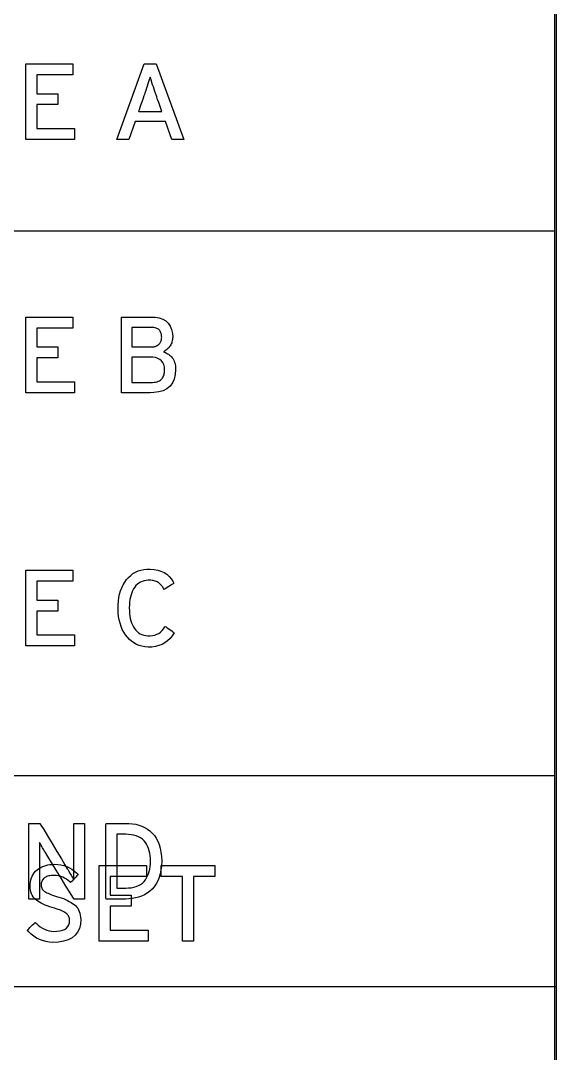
# Model space of a CAD drawing. Extents: x 1 to 47.7, y 0.2 to 35.
# Drawn here: x 13.657 to 14.345, y 12.101 to 13.426 of the extents above; entities that cross this region are included whole.
import ezdxf

# ---------------------------------------------------------------- set-up
doc = ezdxf.new("R2010")
doc.units = 0
doc.header["$MEASUREMENT"] = 0
for name, color, linetype in [('4_1__4U__UP_TO_ONE_IO_BOAR', 7, 'CONTINUOUS'), ('4_2__4U__FRONT_PANEL_W_24_', 7, 'CONTINUOUS'), ('5_1___24__TARGET_LEDS___12', 7, 'CONTINUOUS')]:
    doc.layers.add(name, color=color, linetype=linetype)

msp = doc.modelspace()

# ---------------------------------------------------------------- linework, layer by layer
at = {"layer": '4_1__4U__UP_TO_ONE_IO_BOAR'}
for points in [[(14.3445, 14.4737), (14.3445, 10.7985)], [(13.6633, 13.2736), (13.6633, 13.3708), (13.7239, 13.3708), (13.7239, 13.3567), (13.6774, 13.3567), (13.6774, 13.3325), (13.7044, 13.3325), (13.7044, 13.3185), (13.6774, 13.3185), (13.6774, 13.2877), (13.726, 13.2877), (13.726, 13.2736), (13.6633, 13.2736)], [(13.8506, 13.2736), (13.8425, 13.2967), (13.8036, 13.2967), (13.7955, 13.2736), (13.7804, 13.2736), (13.8154, 13.3708), (13.8308, 13.3708), (13.8662, 13.2736), (13.8506, 13.2736)], [(13.6633, 12.9486), (13.6633, 13.0458), (13.7239, 13.0458), (13.7239, 13.0317), (13.6774, 13.0317), (13.6774, 13.0076), (13.7044, 13.0076), (13.7044, 12.9935), (13.6774, 12.9935), (13.6774, 12.9627), (13.726, 12.9627), (13.726, 12.9486), (13.6633, 12.9486)], [(13.6633, 12.6236), (13.6633, 12.7208), (13.7239, 12.7208), (13.7239, 12.7067), (13.6774, 12.7067), (13.6774, 12.6825), (13.7044, 12.6825), (13.7044, 12.6684), (13.6774, 12.6684), (13.6774, 12.6377), (13.726, 12.6377), (13.726, 12.6236), (13.6633, 12.6236)], [(11.6045, 12.1864), (14.3445, 12.1864)]]:
    msp.add_lwpolyline(points, dxfattribs=at)
for points in [[(13.8302, 13.3321), (13.8291, 13.3353), (13.8281, 13.3383), (13.8271, 13.3413), (13.8262, 13.3441), (13.8253, 13.3468), (13.8245, 13.3493), (13.8238, 13.3517), (13.823, 13.354), (13.8224, 13.3527), (13.8217, 13.3503), (13.8209, 13.3478), (13.8201, 13.3452), (13.8192, 13.3424), (13.8183, 13.3395), (13.8173, 13.3365), (13.8162, 13.3333), (13.8157, 13.3316), (13.815, 13.3297), (13.8139, 13.3267), (13.8126, 13.3228), (13.8112, 13.3188), (13.8099, 13.315), (13.8088, 13.3119), (13.8082, 13.31), (13.8083, 13.3097), (13.8104, 13.3097), (13.8143, 13.3097), (13.8192, 13.3097), (13.8247, 13.3097), (13.8299, 13.3097), (13.8343, 13.3097), (13.8372, 13.3097), (13.838, 13.3097), (13.8376, 13.311), (13.8366, 13.3137), (13.8354, 13.3173), (13.834, 13.3213), (13.8326, 13.3253), (13.8314, 13.3287), (13.8305, 13.3312)], [(13.8557, 12.9784), (13.8552, 12.9719), (13.8538, 12.9661), (13.8516, 12.9612), (13.8485, 12.9571), (13.8446, 12.9538), (13.8397, 12.9513), (13.8341, 12.9496), (13.8275, 12.9488), (13.8232, 12.9486), (13.8207, 12.9486), (13.8161, 12.9486), (13.8102, 12.9486), (13.8038, 12.9486), (13.7974, 12.9486), (13.7919, 12.9486), (13.7879, 12.9486), (13.7862, 12.9486), (13.7861, 12.9516), (13.7861, 12.9608), (13.7861, 12.9744), (13.7861, 12.9906), (13.7861, 13.0076), (13.7861, 13.0234), (13.7861, 13.0362), (13.7861, 13.0441), (13.7863, 13.0458), (13.7887, 13.0458), (13.7932, 13.0458), (13.7992, 13.0458), (13.8059, 13.0458), (13.8125, 13.0458), (13.8184, 13.0458), (13.8227, 13.0458), (13.8248, 13.0458), (13.8294, 13.0456), (13.8347, 13.0447), (13.8392, 13.0431), (13.8431, 13.0408), (13.8463, 13.0379), (13.8487, 13.0343), (13.8505, 13.0299), (13.8515, 13.0249), (13.8519, 13.0202), (13.8518, 13.0186), (13.8516, 13.017), (13.8514, 13.0155), (13.851, 13.014), (13.8506, 13.0126), (13.8501, 13.0113), (13.8495, 13.0101), (13.8488, 13.0089), (13.848, 13.0078), (13.8472, 13.0067), (13.8463, 13.0057), (13.8453, 13.0048), (13.8443, 13.004), (13.8432, 13.0031), (13.8421, 13.0024), (13.841, 13.0017), (13.84, 13.0011), (13.8414, 13.0007), (13.8427, 13.0002), (13.8441, 12.9996), (13.8454, 12.9988), (13.8466, 12.998), (13.8479, 12.997), (13.8491, 12.9959), (13.8502, 12.9948), (13.8514, 12.9934), (13.8524, 12.992), (13.8532, 12.9905), (13.854, 12.9888), (13.8546, 12.987), (13.8551, 12.985), (13.8554, 12.983), (13.8556, 12.9808)], [(13.8378, 13.0198), (13.8377, 13.021), (13.8376, 13.0223), (13.8374, 13.0234), (13.8371, 13.0245), (13.8368, 13.0256), (13.8364, 13.0266), (13.8358, 13.0276), (13.8353, 13.0285), (13.8345, 13.0293), (13.8337, 13.0301), (13.8327, 13.0307), (13.8316, 13.0312), (13.8305, 13.0317), (13.8292, 13.032), (13.8278, 13.0323), (13.8263, 13.0325), (13.8247, 13.0325), (13.8237, 13.0325), (13.8212, 13.0325), (13.8175, 13.0325), (13.8132, 13.0325), (13.8088, 13.0325), (13.8047, 13.0325), (13.8015, 13.0325), (13.7997, 13.0325), (13.7994, 13.0323), (13.7994, 13.0305), (13.7994, 13.0273), (13.7994, 13.0232), (13.7994, 13.0188), (13.7994, 13.0146), (13.7994, 13.0109), (13.7994, 13.0083), (13.7994, 13.0074), (13.8004, 13.0074), (13.803, 13.0074), (13.8067, 13.0074), (13.811, 13.0074), (13.8154, 13.0074), (13.8194, 13.0074), (13.8226, 13.0074), (13.8245, 13.0074), (13.8251, 13.0074), (13.8259, 13.0074), (13.8267, 13.0075), (13.8275, 13.0076), (13.8282, 13.0077), (13.8289, 13.0078), (13.8295, 13.008), (13.8302, 13.0083), (13.8307, 13.0085), (13.8313, 13.0088), (13.8318, 13.0091), (13.8324, 13.0094), (13.8329, 13.0097), (13.8333, 13.01), (13.8338, 13.0104), (13.8342, 13.0107), (13.8346, 13.0111), (13.8351, 13.0117), (13.8358, 13.0126), (13.8363, 13.0135), (13.8367, 13.0144), (13.8371, 13.0154), (13.8374, 13.0164), (13.8376, 13.0175), (13.8377, 13.0186)], [(13.8416, 12.978), (13.8413, 12.9816), (13.8406, 12.9848), (13.8394, 12.9875), (13.8377, 12.9897), (13.8355, 12.9915), (13.8329, 12.9928), (13.8298, 12.9937), (13.8263, 12.9942), (13.8245, 12.9942), (13.8223, 12.9942), (13.8188, 12.9942), (13.8145, 12.9942), (13.8099, 12.9942), (13.8056, 12.9942), (13.8021, 12.9942), (13.7999, 12.9942), (13.7994, 12.9941), (13.7994, 12.992), (13.7994, 12.988), (13.7994, 12.9829), (13.7994, 12.9771), (13.7994, 12.9715), (13.7994, 12.9666), (13.7994, 12.9632), (13.7994, 12.9619), (13.8004, 12.9619), (13.8031, 12.9619), (13.8069, 12.9619), (13.8113, 12.9619), (13.8157, 12.9619), (13.8198, 12.9619), (13.8228, 12.9619), (13.8245, 12.9619), (13.826, 12.962), (13.8281, 12.9621), (13.83, 12.9624), (13.8318, 12.9628), (13.8334, 12.9634), (13.8348, 12.964), (13.8361, 12.9648), (13.8372, 12.9658), (13.8382, 12.9668), (13.839, 12.9679), (13.8397, 12.9691), (13.8403, 12.9704), (13.8408, 12.9718), (13.8411, 12.9732), (13.8414, 12.9747), (13.8416, 12.9764)], [(13.8539, 12.6406), (13.8514, 12.6367), (13.8485, 12.6332), (13.8454, 12.6302), (13.8419, 12.6277), (13.8382, 12.6256), (13.8341, 12.624), (13.8298, 12.6229), (13.8251, 12.6222), (13.8204, 12.6221), (13.8163, 12.6224), (13.8125, 12.6231), (13.8088, 12.6242), (13.8054, 12.6256), (13.8021, 12.6274), (13.7991, 12.6295), (13.7963, 12.632), (13.7937, 12.6348), (13.7913, 12.6379), (13.7891, 12.6412), (13.7872, 12.6448), (13.7856, 12.6486), (13.7843, 12.6527), (13.7832, 12.6569), (13.7824, 12.6615), (13.7819, 12.6662), (13.7817, 12.6712), (13.7818, 12.6763), (13.7822, 12.6811), (13.7829, 12.6858), (13.7838, 12.6902), (13.785, 12.6943), (13.7865, 12.6983), (13.7883, 12.702), (13.7904, 12.7054), (13.7927, 12.7087), (13.7953, 12.7116), (13.798, 12.7142), (13.8009, 12.7164), (13.8041, 12.7182), (13.8074, 12.7198), (13.811, 12.7209), (13.8147, 12.7218), (13.8187, 12.7222), (13.8232, 12.7223), (13.8281, 12.7219), (13.8327, 12.721), (13.8369, 12.7196), (13.8408, 12.7178), (13.8443, 12.7155), (13.8474, 12.7128), (13.8502, 12.7095), (13.8526, 12.7058), (13.8533, 12.7041), (13.8524, 12.7035), (13.8509, 12.7025), (13.8489, 12.7012), (13.8468, 12.6999), (13.8447, 12.6985), (13.8429, 12.6974), (13.8416, 12.6965), (13.841, 12.6962), (13.8403, 12.6973), (13.8395, 12.6986), (13.8386, 12.6998), (13.8378, 12.7009), (13.8369, 12.7019), (13.836, 12.7028), (13.835, 12.7037), (13.834, 12.7044), (13.8331, 12.7051), (13.832, 12.7057), (13.8308, 12.7063), (13.8296, 12.7067), (13.8283, 12.7071), (13.8269, 12.7074), (13.8255, 12.7076), (13.824, 12.7078), (13.8225, 12.7078), (13.8204, 12.7078), (13.8177, 12.7076), (13.8151, 12.7071), (13.8128, 12.7063), (13.8106, 12.7054), (13.8085, 12.7042), (13.8066, 12.7027), (13.8048, 12.701), (13.8032, 12.6991), (13.8018, 12.6969), (13.8005, 12.6945), (13.7993, 12.6919), (13.7984, 12.6892), (13.7976, 12.6862), (13.797, 12.683), (13.7966, 12.6797), (13.7963, 12.6762), (13.7962, 12.6725), (13.7963, 12.6688), (13.7965, 12.6653), (13.7969, 12.662), (13.7975, 12.6588), (13.7983, 12.6559), (13.7992, 12.6531), (13.8003, 12.6505), (13.8016, 12.6481), (13.803, 12.6459), (13.8046, 12.6438), (13.8063, 12.642), (13.8082, 12.6405), (13.8103, 12.6392), (13.8125, 12.6382), (13.8148, 12.6374), (13.8173, 12.6369), (13.82, 12.6366), (13.823, 12.6366), (13.826, 12.6369), (13.8289, 12.6375), (13.8315, 12.6385), (13.834, 12.6397), (13.8362, 12.6413), (13.8383, 12.6432), (13.8401, 12.6454), (13.8418, 12.648), (13.8424, 12.6486), (13.8434, 12.6479), (13.8449, 12.6468), (13.8468, 12.6456), (13.8488, 12.6442), (13.8507, 12.6428), (13.8523, 12.6417), (13.8535, 12.6409)], [(13.7252, 12.2986), (13.7238, 12.3009), (13.7202, 12.3068), (13.7149, 12.3153), (13.7087, 12.3254), (13.7023, 12.3358), (13.6963, 12.3455), (13.6915, 12.3534), (13.6884, 12.3584), (13.6874, 12.36), (13.6865, 12.3616), (13.6856, 12.363), (13.6848, 12.3645), (13.6839, 12.3659), (13.6831, 12.3672), (13.6824, 12.3685), (13.6816, 12.3698), (13.6809, 12.371), (13.6807, 12.3702), (13.6807, 12.3679), (13.6807, 12.3655), (13.6807, 12.363), (13.6807, 12.3604), (13.6807, 12.3578), (13.6807, 12.3551), (13.6808, 12.3523), (13.6808, 12.3494), (13.6808, 12.3476), (13.6808, 12.3431), (13.6808, 12.3363), (13.6808, 12.3281), (13.6808, 12.3195), (13.6808, 12.3113), (13.6808, 12.3045), (13.6808, 12.3), (13.6808, 12.2986), (13.6801, 12.2986), (13.6787, 12.2986), (13.6767, 12.2986), (13.6744, 12.2986), (13.6721, 12.2986), (13.67, 12.2986), (13.6683, 12.2986), (13.6673, 12.2986), (13.6671, 12.2993), (13.6671, 12.3056), (13.6671, 12.3171), (13.6671, 12.3319), (13.6671, 12.3484), (13.6671, 12.3648), (13.6671, 12.3793), (13.6671, 12.3901), (13.6671, 12.3955), (13.6674, 12.3958), (13.6685, 12.3958), (13.6704, 12.3958), (13.6727, 12.3958), (13.6752, 12.3958), (13.6775, 12.3958), (13.6796, 12.3958), (13.681, 12.3958), (13.6815, 12.3958), (13.6828, 12.3936), (13.6863, 12.3879), (13.6913, 12.3796), (13.6972, 12.3698), (13.7033, 12.3596), (13.709, 12.3502), (13.7136, 12.3425), (13.7166, 12.3376), (13.7176, 12.336), (13.7186, 12.3342), (13.7196, 12.3324), (13.7206, 12.3307), (13.7215, 12.3291), (13.7224, 12.3276), (13.7232, 12.3261), (13.724, 12.3247), (13.7248, 12.3233), (13.7251, 12.3241), (13.725, 12.3265), (13.725, 12.329), (13.725, 12.3315), (13.725, 12.3341), (13.725, 12.3368), (13.7249, 12.3395), (13.7249, 12.3424), (13.7249, 12.3452), (13.7249, 12.347), (13.7249, 12.3515), (13.7249, 12.3583), (13.7249, 12.3664), (13.7249, 12.375), (13.7249, 12.3832), (13.7249, 12.3899), (13.7249, 12.3945), (13.7249, 12.3958), (13.7256, 12.3958), (13.727, 12.3958), (13.729, 12.3958), (13.7313, 12.3958), (13.7336, 12.3958), (13.7358, 12.3958), (13.7375, 12.3958), (13.7385, 12.3958), (13.7386, 12.3951), (13.7386, 12.3888), (13.7386, 12.3774), (13.7386, 12.3625), (13.7386, 12.346), (13.7386, 12.3297), (13.7386, 12.3152), (13.7386, 12.3044), (13.7386, 12.2989), (13.7384, 12.2986), (13.7373, 12.2986), (13.7355, 12.2986), (13.7334, 12.2986), (13.7311, 12.2986), (13.7289, 12.2986), (13.727, 12.2986), (13.7257, 12.2986)], [(13.8378, 12.3472), (13.8375, 12.3414), (13.8369, 12.3359), (13.8359, 12.3309), (13.8346, 12.3262), (13.8329, 12.3219), (13.8308, 12.318), (13.8283, 12.3145), (13.8255, 12.3114), (13.8224, 12.3086), (13.8191, 12.3063), (13.8156, 12.3042), (13.812, 12.3025), (13.8081, 12.301), (13.8042, 12.3), (13.8, 12.2992), (13.7957, 12.2988), (13.7919, 12.2986), (13.7906, 12.2986), (13.7878, 12.2986), (13.7839, 12.2986), (13.7794, 12.2986), (13.7749, 12.2986), (13.7709, 12.2986), (13.7678, 12.2986), (13.7663, 12.2986), (13.7662, 12.3006), (13.7662, 12.3091), (13.7662, 12.3224), (13.7662, 12.3386), (13.7662, 12.3558), (13.7662, 12.3721), (13.7662, 12.3854), (13.7662, 12.3938), (13.7663, 12.3958), (13.7678, 12.3958), (13.7709, 12.3958), (13.7749, 12.3958), (13.7794, 12.3958), (13.7839, 12.3958), (13.7878, 12.3958), (13.7906, 12.3958), (13.7919, 12.3958), (13.7958, 12.3957), (13.8002, 12.3953), (13.8044, 12.3946), (13.8084, 12.3936), (13.8122, 12.3922), (13.8159, 12.3905), (13.8194, 12.3885), (13.8226, 12.3861), (13.8257, 12.3834), (13.8285, 12.3803), (13.8309, 12.3767), (13.833, 12.3728), (13.8346, 12.3685), (13.836, 12.3638), (13.8369, 12.3586), (13.8375, 12.3531)], [(13.8234, 12.3472), (13.8233, 12.3509), (13.823, 12.3543), (13.8225, 12.3576), (13.8218, 12.3607), (13.8208, 12.3636), (13.8197, 12.3663), (13.8184, 12.3689), (13.8168, 12.3712), (13.8151, 12.3734), (13.813, 12.3754), (13.8107, 12.3771), (13.8081, 12.3785), (13.8052, 12.3797), (13.8021, 12.3806), (13.7988, 12.3812), (13.7952, 12.3816), (13.7919, 12.3817), (13.7913, 12.3817), (13.79, 12.3817), (13.7883, 12.3817), (13.7863, 12.3817), (13.7842, 12.3817), (13.7824, 12.3817), (13.7811, 12.3817), (13.7804, 12.3817), (13.7803, 12.3803), (13.7803, 12.3743), (13.7803, 12.3649), (13.7803, 12.3533), (13.7803, 12.3411), (13.7803, 12.3296), (13.7803, 12.3201), (13.7803, 12.3141), (13.7804, 12.3127), (13.7811, 12.3127), (13.7824, 12.3127), (13.7842, 12.3127), (13.7863, 12.3127), (13.7883, 12.3127), (13.79, 12.3127), (13.7913, 12.3127), (13.7919, 12.3127), (13.7952, 12.3129), (13.7988, 12.3132), (13.8021, 12.3139), (13.8052, 12.3148), (13.8081, 12.316), (13.8107, 12.3175), (13.813, 12.3192), (13.8151, 12.3212), (13.8168, 12.3234), (13.8184, 12.3258), (13.8197, 12.3283), (13.8208, 12.331), (13.8218, 12.3339), (13.8225, 12.337), (13.823, 12.3402), (13.8233, 12.3436)]]:
    msp.add_lwpolyline(points, close=True, dxfattribs=at)
at = {"layer": '4_2__4U__FRONT_PANEL_W_24_'}
for points in [[(14.3423, 14.4745), (14.3423, 8.9994)], [(11.602, 13.1567), (14.342, 13.1567)], [(12.9221, 12.4573), (14.3424, 12.4573)], [(13.7576, 12.2444), (13.7576, 12.3416), (13.8183, 12.3416), (13.8183, 12.3275), (13.7718, 12.3275), (13.7718, 12.3034), (13.7988, 12.3034), (13.7988, 12.2893), (13.7718, 12.2893), (13.7718, 12.2585), (13.8204, 12.2585), (13.8204, 12.2444), (13.7576, 12.2444)], [(13.8786, 12.3274), (13.8786, 12.2444), (13.8645, 12.2444), (13.8645, 12.3274), (13.8371, 12.3274), (13.8371, 12.3416), (13.9061, 12.3416), (13.9061, 12.3274), (13.8786, 12.3274)]]:
    msp.add_lwpolyline(points, dxfattribs=at)
msp.add_lwpolyline([(13.7338, 12.2723), (13.7334, 12.2662), (13.7321, 12.2608), (13.7299, 12.2561), (13.7267, 12.2521), (13.7227, 12.2488), (13.7177, 12.2463), (13.7118, 12.2444), (13.7051, 12.2433), (13.698, 12.2429), (13.6934, 12.2433), (13.6889, 12.244), (13.6848, 12.2452), (13.6808, 12.2467), (13.6771, 12.2486), (13.6736, 12.2508), (13.6703, 12.2535), (13.6672, 12.2565), (13.6655, 12.2586), (13.6661, 12.2593), (13.6672, 12.2604), (13.6687, 12.2619), (13.6704, 12.2636), (13.6721, 12.2653), (13.6736, 12.2668), (13.6748, 12.268), (13.6755, 12.2686), (13.6769, 12.2672), (13.6793, 12.265), (13.6819, 12.263), (13.6846, 12.2613), (13.6873, 12.2599), (13.6902, 12.2587), (13.6931, 12.2579), (13.6961, 12.2574), (13.6993, 12.2571), (13.7033, 12.2572), (13.7071, 12.2577), (13.7103, 12.2585), (13.7131, 12.2597), (13.7154, 12.2613), (13.7172, 12.2632), (13.7185, 12.2655), (13.7193, 12.2681), (13.7195, 12.2712), (13.7195, 12.2725), (13.7193, 12.2737), (13.719, 12.2748), (13.7186, 12.2759), (13.7181, 12.2769), (13.7174, 12.2779), (13.7167, 12.2789), (13.7158, 12.2798), (13.7148, 12.2806), (13.7136, 12.2814), (13.7122, 12.2822), (13.7106, 12.283), (13.7088, 12.2838), (13.7069, 12.2846), (13.7048, 12.2854), (13.7025, 12.2862), (13.7, 12.287), (13.6971, 12.2878), (13.694, 12.2888), (13.6909, 12.2898), (13.6881, 12.2909), (13.6855, 12.292), (13.6831, 12.2932), (13.6809, 12.2944), (13.6788, 12.2957), (13.677, 12.2971), (13.6753, 12.2984), (13.6738, 12.2999), (13.6726, 12.3016), (13.6715, 12.3035), (13.6706, 12.3055), (13.6698, 12.3077), (13.6693, 12.31), (13.669, 12.3126), (13.6688, 12.3153), (13.6689, 12.3181), (13.6692, 12.3209), (13.6697, 12.3234), (13.6705, 12.3259), (13.6715, 12.3282), (13.6727, 12.3303), (13.6742, 12.3324), (13.6758, 12.3342), (13.6778, 12.336), (13.6798, 12.3375), (13.6819, 12.3388), (13.6841, 12.34), (13.6865, 12.3409), (13.689, 12.3417), (13.6916, 12.3424), (13.6943, 12.3428), (13.6972, 12.3431), (13.7003, 12.3432), (13.7044, 12.343), (13.7084, 12.3424), (13.7122, 12.3415), (13.7158, 12.3403), (13.7193, 12.3387), (13.7226, 12.3368), (13.7257, 12.3346), (13.7287, 12.332), (13.7307, 12.33), (13.7301, 12.3294), (13.729, 12.3283), (13.7276, 12.3267), (13.7259, 12.325), (13.7242, 12.3233), (13.7227, 12.3217), (13.7215, 12.3205), (13.7208, 12.3197), (13.7198, 12.3206), (13.7177, 12.3225), (13.7155, 12.3241), (13.7132, 12.3255), (13.7108, 12.3267), (13.7082, 12.3276), (13.7055, 12.3283), (13.7027, 12.3287), (13.6998, 12.3289), (13.6975, 12.3289), (13.6958, 12.3288), (13.6942, 12.3286), (13.6927, 12.3283), (13.6913, 12.3279), (13.69, 12.3275), (13.6889, 12.3269), (13.6878, 12.3263), (13.6869, 12.3256), (13.6861, 12.3248), (13.6854, 12.3239), (13.6848, 12.3231), (13.6842, 12.3221), (13.6838, 12.3211), (13.6835, 12.3201), (13.6832, 12.3191), (13.6831, 12.318), (13.6831, 12.3168), (13.6831, 12.3163), (13.6831, 12.3157), (13.6832, 12.3152), (13.6832, 12.3147), (13.6833, 12.3142), (13.6835, 12.3137), (13.6836, 12.3133), (13.6838, 12.3128), (13.684, 12.3124), (13.6842, 12.3119), (13.6845, 12.3115), (13.6848, 12.311), (13.6852, 12.3106), (13.6856, 12.3102), (13.686, 12.3097), (13.6865, 12.3093), (13.687, 12.3089), (13.6878, 12.3083), (13.689, 12.3075), (13.6903, 12.3068), (13.6919, 12.306), (13.6937, 12.3052), (13.6956, 12.3044), (13.6978, 12.3036), (13.7001, 12.3028), (13.7026, 12.302), (13.7056, 12.3011), (13.7086, 12.3001), (13.7115, 12.2991), (13.7142, 12.298), (13.7167, 12.2968), (13.7191, 12.2956), (13.7214, 12.2943), (13.7234, 12.293), (13.7253, 12.2916), (13.7271, 12.2902), (13.7286, 12.2885), (13.73, 12.2867), (13.7311, 12.2847), (13.732, 12.2826), (13.7328, 12.2803), (13.7333, 12.2778), (13.7336, 12.2752)], close=True, dxfattribs=at)
at = {"layer": '5_1___24__TARGET_LEDS___12'}
for points in [[(14.3423, 14.4745), (14.3423, 8.9994)], [(11.602, 13.1567), (14.342, 13.1567)], [(12.9221, 12.4573), (14.3424, 12.4573)], [(13.7576, 12.2444), (13.7576, 12.3416), (13.8183, 12.3416), (13.8183, 12.3275), (13.7718, 12.3275), (13.7718, 12.3034), (13.7988, 12.3034), (13.7988, 12.2893), (13.7718, 12.2893), (13.7718, 12.2585), (13.8204, 12.2585), (13.8204, 12.2444), (13.7576, 12.2444)], [(13.8786, 12.3274), (13.8786, 12.2444), (13.8645, 12.2444), (13.8645, 12.3274), (13.8371, 12.3274), (13.8371, 12.3416), (13.9061, 12.3416), (13.9061, 12.3274), (13.8786, 12.3274)]]:
    msp.add_lwpolyline(points, dxfattribs=at)
msp.add_lwpolyline([(13.7338, 12.2723), (13.7334, 12.2662), (13.7321, 12.2608), (13.7299, 12.2561), (13.7267, 12.2521), (13.7227, 12.2488), (13.7177, 12.2463), (13.7118, 12.2444), (13.7051, 12.2433), (13.698, 12.2429), (13.6934, 12.2433), (13.6889, 12.244), (13.6848, 12.2452), (13.6808, 12.2467), (13.6771, 12.2486), (13.6736, 12.2508), (13.6703, 12.2535), (13.6672, 12.2565), (13.6655, 12.2586), (13.6661, 12.2593), (13.6672, 12.2604), (13.6687, 12.2619), (13.6704, 12.2636), (13.6721, 12.2653), (13.6736, 12.2668), (13.6748, 12.268), (13.6755, 12.2686), (13.6769, 12.2672), (13.6793, 12.265), (13.6819, 12.263), (13.6846, 12.2613), (13.6873, 12.2599), (13.6902, 12.2587), (13.6931, 12.2579), (13.6961, 12.2574), (13.6993, 12.2571), (13.7033, 12.2572), (13.7071, 12.2577), (13.7103, 12.2585), (13.7131, 12.2597), (13.7154, 12.2613), (13.7172, 12.2632), (13.7185, 12.2655), (13.7193, 12.2681), (13.7195, 12.2712), (13.7195, 12.2725), (13.7193, 12.2737), (13.719, 12.2748), (13.7186, 12.2759), (13.7181, 12.2769), (13.7174, 12.2779), (13.7167, 12.2789), (13.7158, 12.2798), (13.7148, 12.2806), (13.7136, 12.2814), (13.7122, 12.2822), (13.7106, 12.283), (13.7088, 12.2838), (13.7069, 12.2846), (13.7048, 12.2854), (13.7025, 12.2862), (13.7, 12.287), (13.6971, 12.2878), (13.694, 12.2888), (13.6909, 12.2898), (13.6881, 12.2909), (13.6855, 12.292), (13.6831, 12.2932), (13.6809, 12.2944), (13.6788, 12.2957), (13.677, 12.2971), (13.6753, 12.2984), (13.6738, 12.2999), (13.6726, 12.3016), (13.6715, 12.3035), (13.6706, 12.3055), (13.6698, 12.3077), (13.6693, 12.31), (13.669, 12.3126), (13.6688, 12.3153), (13.6689, 12.3181), (13.6692, 12.3209), (13.6697, 12.3234), (13.6705, 12.3259), (13.6715, 12.3282), (13.6727, 12.3303), (13.6742, 12.3324), (13.6758, 12.3342), (13.6778, 12.336), (13.6798, 12.3375), (13.6819, 12.3388), (13.6841, 12.34), (13.6865, 12.3409), (13.689, 12.3417), (13.6916, 12.3424), (13.6943, 12.3428), (13.6972, 12.3431), (13.7003, 12.3432), (13.7044, 12.343), (13.7084, 12.3424), (13.7122, 12.3415), (13.7158, 12.3403), (13.7193, 12.3387), (13.7226, 12.3368), (13.7257, 12.3346), (13.7287, 12.332), (13.7307, 12.33), (13.7301, 12.3294), (13.729, 12.3283), (13.7276, 12.3267), (13.7259, 12.325), (13.7242, 12.3233), (13.7227, 12.3217), (13.7215, 12.3205), (13.7208, 12.3197), (13.7198, 12.3206), (13.7177, 12.3225), (13.7155, 12.3241), (13.7132, 12.3255), (13.7108, 12.3267), (13.7082, 12.3276), (13.7055, 12.3283), (13.7027, 12.3287), (13.6998, 12.3289), (13.6975, 12.3289), (13.6958, 12.3288), (13.6942, 12.3286), (13.6927, 12.3283), (13.6913, 12.3279), (13.69, 12.3275), (13.6889, 12.3269), (13.6878, 12.3263), (13.6869, 12.3256), (13.6861, 12.3248), (13.6854, 12.3239), (13.6848, 12.3231), (13.6842, 12.3221), (13.6838, 12.3211), (13.6835, 12.3201), (13.6832, 12.3191), (13.6831, 12.318), (13.6831, 12.3168), (13.6831, 12.3163), (13.6831, 12.3157), (13.6832, 12.3152), (13.6832, 12.3147), (13.6833, 12.3142), (13.6835, 12.3137), (13.6836, 12.3133), (13.6838, 12.3128), (13.684, 12.3124), (13.6842, 12.3119), (13.6845, 12.3115), (13.6848, 12.311), (13.6852, 12.3106), (13.6856, 12.3102), (13.686, 12.3097), (13.6865, 12.3093), (13.687, 12.3089), (13.6878, 12.3083), (13.689, 12.3075), (13.6903, 12.3068), (13.6919, 12.306), (13.6937, 12.3052), (13.6956, 12.3044), (13.6978, 12.3036), (13.7001, 12.3028), (13.7026, 12.302), (13.7056, 12.3011), (13.7086, 12.3001), (13.7115, 12.2991), (13.7142, 12.298), (13.7167, 12.2968), (13.7191, 12.2956), (13.7214, 12.2943), (13.7234, 12.293), (13.7253, 12.2916), (13.7271, 12.2902), (13.7286, 12.2885), (13.73, 12.2867), (13.7311, 12.2847), (13.732, 12.2826), (13.7328, 12.2803), (13.7333, 12.2778), (13.7336, 12.2752)], close=True, dxfattribs=at)

doc.saveas('drawing.dxf')
